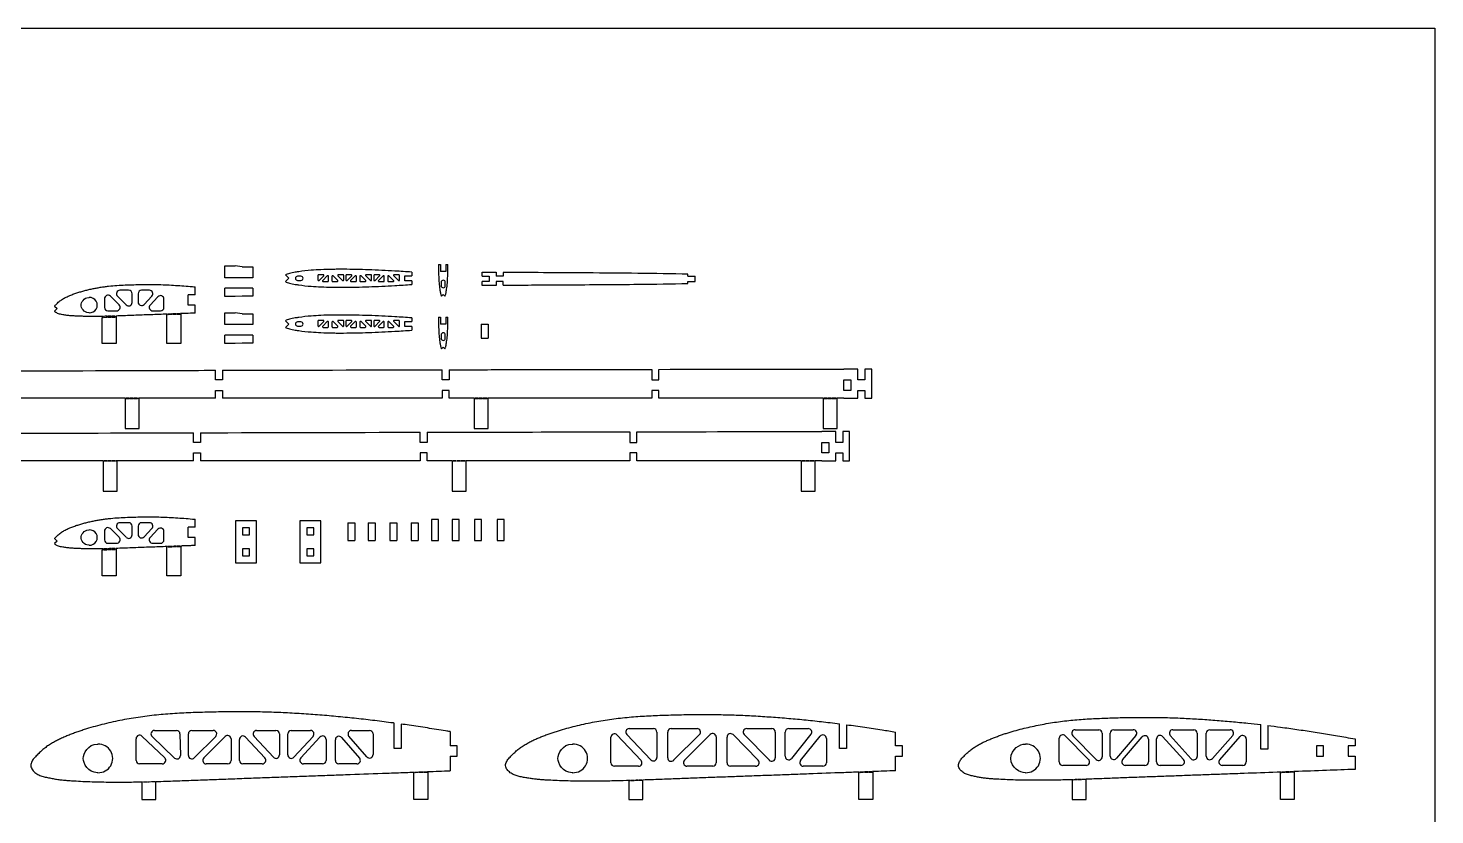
# Model space of a CAD drawing. Header units: millimetres. Extents: x -444 to 897, y -742 to 178.
# Drawn here: x 493.8 to 896.7, y -47.1 to 178.3 of the extents above; entities that cross this region are included whole.
import ezdxf

# ---------------------------------------------------------------- set-up
doc = ezdxf.new("R2010")
doc.units = ezdxf.units.MM

# ---------------------------------------------------------------- blocks, each defined once
blk = doc.blocks.new('升降舵前挡板')
at = {"color": 7, "linetype": 'Continuous', "lineweight": 25}
for p, q in [((2, 13.95), (2, 16.19)), ((75, 13.95), (75, 16.47)), ((77, 16.48), (77, 13.95)), ((147, 13.95), (147, 16.69)), ((149, 16.7), (149, 13.95)), ((212, 13.95), (212, 16.84)), ((214, 16.85), (214, 13.95)), ((272, 16.96), (272, 13.95)), ((274, 13.95), (274, 16.96)), ((331, 17.05), (327, 17.05)), ((331, 13.95), (331, 17.05)), ((335, 17.05), (333, 17.05)), ((333, 17.05), (333, 13.95)), ((335, 8.66), (335, 17.05)), ((0, 13.95), (2, 13.95)), ((0, 13.95), (0, 10.95)), ((77, 13.95), (75, 13.95)), ((149, 13.95), (147, 13.95)), ((214, 13.95), (212, 13.95)), ((272, 13.95), (274, 13.95)), ((327, 13.95), (329, 13.95)), ((327, 10.95), (327, 13.95)), ((329, 13.95), (329, 10.95)), ((333, 13.95), (331, 13.95)), ((2, 10.95), (0, 10.95)), ((2, 8.66), (2, 10.95)), ((21.12, 8.66), (21.12, 0)), ((21.32, 8.56), (21.32, 8.66)), ((22.32, 8.56), (21.32, 8.56)), ((22.32, 8.66), (22.32, 8.56)), ((22.52, 8.56), (22.52, 8.66)), ((23.52, 8.56), (22.52, 8.56)), ((23.52, 8.66), (23.52, 8.56)), ((23.72, 8.56), (23.72, 8.66)), ((24.72, 8.56), (23.72, 8.56)), ((24.72, 8.66), (24.72, 8.56)), ((24.92, 8.56), (24.92, 8.66)), ((25.12, 8.56), (24.92, 8.56)), ((25.12, 0), (25.12, 8.56)), ((75, 8.66), (75, 10.95)), ((75, 10.95), (77, 10.95)), ((77, 10.95), (77, 8.66)), ((121.12, 8.66), (121.12, 0)), ((121.32, 8.56), (121.32, 8.66)), ((122.32, 8.56), (121.32, 8.56)), ((122.32, 8.66), (122.32, 8.56)), ((122.52, 8.56), (122.52, 8.66)), ((123.52, 8.56), (122.52, 8.56)), ((123.52, 8.66), (123.52, 8.56)), ((123.72, 8.56), (123.72, 8.66)), ((124.72, 8.56), (123.72, 8.56)), ((124.72, 8.66), (124.72, 8.56)), ((124.92, 8.56), (124.92, 8.66)), ((125.12, 8.56), (124.92, 8.56)), ((125.12, 0), (125.12, 8.56)), ((147, 8.66), (147, 10.95)), ((147, 10.95), (149, 10.95)), ((149, 10.95), (149, 8.66)), ((212, 10.95), (212, 8.66)), ((214, 10.95), (212, 10.95)), ((214, 8.66), (214, 10.95)), ((221.12, 8.66), (221.12, 0)), ((221.32, 8.56), (221.32, 8.66)), ((222.32, 8.56), (221.32, 8.56)), ((222.32, 8.66), (222.32, 8.56)), ((222.52, 8.56), (222.52, 8.66)), ((223.52, 8.56), (222.52, 8.56)), ((223.52, 8.66), (223.52, 8.56)), ((223.72, 8.56), (223.72, 8.66)), ((224.72, 8.56), (223.72, 8.56)), ((224.72, 8.66), (224.72, 8.56)), ((224.92, 8.56), (224.92, 8.66)), ((225.12, 8.56), (224.92, 8.56)), ((225.12, 0), (225.12, 8.56)), ((272, 10.95), (272, 8.66)), ((274, 10.95), (272, 10.95)), ((274, 8.66), (274, 10.95)), ((321.12, 8.66), (321.12, 0)), ((321.32, 8.56), (321.32, 8.66)), ((322.32, 8.56), (321.32, 8.56)), ((322.32, 8.66), (322.32, 8.56)), ((322.52, 8.56), (322.52, 8.66)), ((323.52, 8.56), (322.52, 8.56)), ((323.52, 8.66), (323.52, 8.56)), ((323.72, 8.56), (323.72, 8.66)), ((324.72, 8.56), (323.72, 8.56)), ((324.72, 8.66), (324.72, 8.56)), ((324.92, 8.56), (324.92, 8.66)), ((325.12, 8.56), (324.92, 8.56)), ((325.12, 0), (325.12, 8.56)), ((329, 10.95), (327, 10.95)), ((327, 8.66), (331, 8.66)), ((331, 8.66), (331, 10.95)), ((331, 10.95), (333, 10.95)), ((333, 10.95), (333, 8.66)), ((333, 8.66), (335, 8.66)), ((21.12, 0), (25.12, 0)), ((121.12, 0), (125.12, 0)), ((221.12, 0), (225.12, 0)), ((321.12, 0), (325.12, 0))]:
    blk.add_line(p, q, dxfattribs=at)
for points, knots in [([(2, 16.19), (10.26, 16.22), (18.53, 16.26), (42.86, 16.36), (58.93, 16.42), (75, 16.47)], [0.00200002, 0.00200002, 0.00200002, 0.00200002, 0.02679485, 0.02679485, 0.07500061, 0.07500061, 0.07500061, 0.07500061]), ([(77, 16.48), (95.99, 16.55), (114.98, 16.6), (138.32, 16.67), (142.66, 16.68), (147, 16.69)], [0.07700062, 0.07700062, 0.07700062, 0.07700062, 0.13397432, 0.13397432, 0.14700094, 0.14700094, 0.14700094, 0.14700094]), ([(214, 16.85), (219.83, 16.86), (239.16, 16.9), (258.49, 16.94), (272, 16.96)], [0.21400114, 0.21400114, 0.21400114, 0.21400114, 0.2314763, 0.27200125, 0.27200125, 0.27200125, 0.27200125])]:
    blk.add_open_spline(points, degree=3, knots=knots, dxfattribs=at)
for points in [[(149, 16.7), (170, 16.75), (191, 16.8), (212, 16.84)], [(274, 16.96), (291.67, 17), (309.33, 17.03), (327, 17.05)], [(21.12, 8.66), (14.75, 8.66), (8.37, 8.66), (2, 8.66)], [(22.32, 8.66), (21.99, 8.66), (21.66, 8.66), (21.32, 8.66)], [(23.52, 8.66), (23.19, 8.66), (22.86, 8.66), (22.52, 8.66)], [(24.72, 8.66), (24.39, 8.66), (24.06, 8.66), (23.72, 8.66)], [(75, 8.66), (58.31, 8.66), (41.62, 8.66), (24.92, 8.66)], [(121.12, 8.66), (106.42, 8.66), (91.71, 8.66), (77, 8.66)], [(122.32, 8.66), (121.99, 8.66), (121.66, 8.66), (121.32, 8.66)], [(123.52, 8.66), (123.19, 8.66), (122.86, 8.66), (122.52, 8.66)], [(124.72, 8.66), (124.39, 8.66), (124.06, 8.66), (123.72, 8.66)], [(147, 8.66), (139.64, 8.66), (132.28, 8.66), (124.92, 8.66)], [(212, 8.66), (191, 8.66), (170, 8.66), (149, 8.66)], [(221.12, 8.66), (218.75, 8.66), (216.37, 8.66), (214, 8.66)], [(222.32, 8.66), (221.99, 8.66), (221.66, 8.66), (221.32, 8.66)], [(223.52, 8.66), (223.19, 8.66), (222.86, 8.66), (222.52, 8.66)], [(224.72, 8.66), (224.39, 8.66), (224.06, 8.66), (223.72, 8.66)], [(272, 8.66), (256.31, 8.66), (240.62, 8.66), (224.92, 8.66)], [(321.12, 8.66), (305.42, 8.66), (289.71, 8.66), (274, 8.66)], [(322.32, 8.66), (321.99, 8.66), (321.66, 8.66), (321.32, 8.66)], [(323.52, 8.66), (323.19, 8.66), (322.86, 8.66), (322.52, 8.66)], [(324.72, 8.66), (324.39, 8.66), (324.06, 8.66), (323.72, 8.66)], [(327, 8.66), (326.31, 8.66), (325.62, 8.66), (324.92, 8.66)]]:
    blk.add_open_spline(points, degree=3, dxfattribs=at)
blk = doc.blocks.new('tail_卡扣')
at = {"color": 7, "linetype": 'Continuous', "lineweight": 25}
for p, q in [((0, 5.36), (0, 8.78)), ((0, 8.78), (3, 8.78)), ((5, 8.46), (3, 8.78)), ((5, 8.46), (8, 8.46)), ((8, 8.46), (8, 5.36)), ((8, 5.36), (0, 5.36)), ((8, 2.36), (0, 2.36)), ((0, 0), (0, 2.36)), ((3, 0), (0, 0)), ((5, 0.07), (3, 0)), ((8, 0.07), (5, 0.07)), ((8, 2.36), (8, 0.07))]:
    blk.add_line(p, q, dxfattribs=at)
blk = doc.blocks.new('fin_方向舵前挡板_高度为59')
at = {"color": 7, "linetype": 'Continuous', "lineweight": 25}
for p, q in [((0, 3.87), (4, 3.87)), ((0, 2.69), (0, 3.87)), ((0, 2.69), (2, 2.69)), ((2, 1.19), (0, 1.19)), ((0, 0), (0, 1.19)), ((4, 0), (0, 0)), ((2, 2.69), (2, 1.19)), ((4, 3.87), (4, 2.69)), ((6, 2.69), (4, 2.69)), ((4, 1.19), (4, 0)), ((6, 1.19), (4, 1.19)), ((6, 3.75), (6, 2.69)), ((6, 0.13), (6, 1.19)), ((58.97, 2.69), (58.97, 3.27)), ((58.97, 2.69), (61, 2.69)), ((58.97, 0.6), (58.97, 1.19)), ((58.97, 1.19), (61, 1.19)), ((61, 1.19), (61, 2.69))]:
    blk.add_line(p, q, dxfattribs=at)
for points, knots in [([(58.97, 3.27), (58.43, 3.28), (57.89, 3.3), (57.35, 3.31), (52.49, 3.4), (47.62, 3.46), (42.75, 3.51), (37.89, 3.56), (33.02, 3.6), (24.13, 3.66), (20.11, 3.68), (12.73, 3.72), (9.36, 3.73), (6, 3.75)], [0.00202636, 0.00202636, 0.00202636, 0.00202636, 0.00364974, 0.00364974, 0.00364974, 0.01824908, 0.01824908, 0.01824908, 0.03284814, 0.03284814, 0.04491396, 0.04491396, 0.05500364, 0.05500364, 0.05500364, 0.05500364]), ([(6, 0.13), (8.73, 0.14), (11.46, 0.15), (17.58, 0.18), (20.97, 0.2), (27.76, 0.24), (31.15, 0.26), (37.94, 0.31), (41.34, 0.34), (44.73, 0.38), (49.48, 0.43), (54.23, 0.5), (58.97, 0.6)], [0.00200002, 0.00200002, 0.00200002, 0.00200002, 0.01018323, 0.01018323, 0.02036646, 0.02036646, 0.0305497, 0.0305497, 0.04073295, 0.04073295, 0.04073295, 0.05497701, 0.05497701, 0.05497701, 0.05497701])]:
    blk.add_open_spline(points, degree=3, knots=knots, dxfattribs=at)
blk = doc.blocks.new('tail_第六块翼肋')
at = {"color": 7, "linetype": 'Continuous', "lineweight": 25}
for p, q in [((40.27, 13.95), (40.27, 16.19)), ((14.3, 12.79), (14.3, 10.3)), ((18.5, 11.01), (16.01, 13.5)), ((18.04, 13.5), (20.54, 11.01)), ((21.24, 15.21), (18.75, 15.21)), ((22.24, 11.71), (22.24, 14.21)), ((23.95, 14.21), (23.95, 11.83)), ((27.17, 15.21), (24.95, 15.21)), ((25.68, 11.15), (27.9, 13.52)), ((29.62, 13.36), (27.4, 10.98)), ((31.35, 10.3), (31.35, 12.68)), ((40.27, 13.95), (38.27, 13.95)), ((38.27, 10.95), (38.27, 13.95)), ((0.72, 9.95), (0, 9.23)), ((0.02, 10.65), (0.72, 9.95)), ((15.3, 9.3), (17.79, 9.3)), ((28.13, 9.3), (30.35, 9.3)), ((32.18, 8.27), (32.38, 8.28)), ((32.18, 0), (32.18, 8.27)), ((32.38, 8.28), (32.38, 8.37)), ((32.58, 8.38), (32.58, 8.28)), ((32.58, 8.28), (33.58, 8.32)), ((33.58, 8.32), (33.58, 8.42)), ((33.78, 8.43), (33.78, 8.33)), ((33.78, 8.33), (34.78, 8.36)), ((34.78, 8.36), (34.78, 8.46)), ((34.98, 8.47), (34.98, 8.37)), ((34.98, 8.37), (35.98, 8.41)), ((35.98, 8.41), (35.98, 8.51)), ((36.18, 8.51), (36.18, 0)), ((40.27, 10.95), (38.27, 10.95)), ((40.27, 8.66), (40.27, 10.95)), ((13.62, 0), (13.62, 7.44)), ((13.62, 7.44), (13.82, 7.44)), ((13.82, 7.44), (13.82, 7.73)), ((14.02, 7.74), (14.02, 7.45)), ((14.02, 7.45), (15.02, 7.47)), ((15.02, 7.47), (15.02, 7.76)), ((15.22, 7.76), (15.22, 7.48)), ((15.22, 7.48), (16.22, 7.5)), ((16.22, 7.5), (16.22, 7.79)), ((16.42, 7.8), (16.42, 7.51)), ((16.42, 7.51), (17.42, 7.53)), ((17.42, 7.53), (17.42, 7.83)), ((17.62, 7.83), (17.62, 0)), ((17.62, 0), (13.62, 0)), ((36.18, 0), (32.18, 0))]:
    blk.add_line(p, q, dxfattribs=at)
for centre, radius, start, end in [((10.06, 10.95), 2.2, 266.8637, 93.1363), ((15.3, 12.79), 1, 45, 180), ((18.75, 14.21), 1, 90, 225), ((21.24, 14.21), 1, 0, 90), ((24.95, 14.21), 1, 90, 180), ((27.17, 14.21), 1, 316.8745, 90), ((30.35, 12.68), 1, 0, 136.8745), ((15.3, 10.3), 1, 180, 270), ((17.79, 10.3), 1, 270, 45), ((21.24, 11.71), 1, 225, 0), ((24.95, 11.83), 1, 180, 316.8745), ((28.13, 10.3), 1, 136.8745, 270), ((30.35, 10.3), 1, 270, 0)]:
    blk.add_arc(centre, radius, start, end, dxfattribs=at)
for points, knots in [([(0.02, 10.65), (0.03, 10.66), (0.1, 10.75), (0.23, 10.91), (0.44, 11.13), (0.65, 11.34), (0.93, 11.62), (1.3, 11.96), (1.78, 12.33), (2.28, 12.66), (2.8, 12.96), (3.33, 13.24), (3.88, 13.5), (4.43, 13.73), (4.99, 13.95), (5.55, 14.16), (6.31, 14.42), (7.26, 14.73), (8.41, 15.06), (9.58, 15.35), (10.75, 15.62), (11.93, 15.85), (13.11, 16.06), (14.3, 16.24), (15.89, 16.43), (17.88, 16.61), (20.28, 16.74), (22.68, 16.82), (25.09, 16.87), (27.49, 16.88), (29.89, 16.85), (32.29, 16.76), (34.69, 16.63), (37.09, 16.47), (38.95, 16.31), (40.01, 16.21), (40.27, 16.19)], [0.5008844, 0.5008844, 0.5008844, 0.5008844, 0.5011025, 0.5030513, 0.5050001, 0.5069489, 0.5088978, 0.5127954, 0.516693, 0.5205907, 0.5244883, 0.5283859, 0.5322836, 0.5361812, 0.5400788, 0.5439765, 0.5478741, 0.5556694, 0.5634647, 0.5712599, 0.5790552, 0.5868505, 0.5946458, 0.602441, 0.6102363, 0.6258269, 0.6414174, 0.657008, 0.6725985, 0.6881891, 0.7037796, 0.7193701, 0.7349607, 0.7505512, 0.7661418, 0.7712792, 0.7712792, 0.7712792, 0.7712792]), ([(9.82, 8.75), (8.36, 8.75), (7.62, 10.22), (7.62, 11.68), (8.36, 13.15), (9.82, 13.15)], [0, 0, 0, 0, 0.5, 0.5, 1, 1, 1, 1]), ([(13.82, 7.73), (13.39, 7.72), (12.56, 7.71), (11.32, 7.7), (10.12, 7.71), (8.92, 7.72), (7.72, 7.75), (6.52, 7.8), (5.32, 7.86), (4.32, 7.93), (3.52, 8.02), (2.93, 8.1), (2.34, 8.21), (1.75, 8.33), (1.16, 8.46), (0.7, 8.65), (0.36, 8.88), (0.16, 9.05), (0.04, 9.17), (0, 9.23)], [0.39911262, 0.39911262, 0.39911262, 0.39911262, 0.4075592, 0.41535447, 0.42314974, 0.43094502, 0.43874029, 0.44653556, 0.45433084, 0.46212611, 0.46602375, 0.46992139, 0.47381902, 0.47771666, 0.4816143, 0.48551193, 0.48746075, 0.48940957, 0.49073909, 0.49073909, 0.49073909, 0.49073909]), ([(32.38, 8.37), (32.16, 8.37), (31.15, 8.33), (28.53, 8.23), (25.33, 8.12), (22.13, 8), (19.83, 7.91), (18.32, 7.86), (17.62, 7.83)], [0.27862663, 0.27862663, 0.27862663, 0.27862663, 0.28283482, 0.29842536, 0.32960646, 0.34519701, 0.36078755, 0.37445048, 0.37445048, 0.37445048, 0.37445048]), ([(40.27, 8.66), (39.82, 8.65), (38.58, 8.6), (37.21, 8.55), (36.29, 8.52), (36.18, 8.51)], [0.22737864, 0.22737864, 0.22737864, 0.22737864, 0.23606317, 0.25165372, 0.25396505, 0.25396505, 0.25396505, 0.25396505])]:
    blk.add_open_spline(points, degree=3, knots=knots, dxfattribs=at)
for points in [[(9.82, 13.15), (9.86, 13.15), (9.9, 13.15), (9.94, 13.15)], [(9.94, 8.75), (9.9, 8.75), (9.86, 8.75), (9.82, 8.75)], [(33.58, 8.42), (33.24, 8.41), (32.91, 8.39), (32.58, 8.38)], [(34.78, 8.46), (34.44, 8.45), (34.11, 8.44), (33.78, 8.43)], [(35.98, 8.51), (35.64, 8.49), (35.31, 8.48), (34.98, 8.47)], [(15.02, 7.76), (14.69, 7.75), (14.36, 7.74), (14.02, 7.74)], [(16.22, 7.79), (15.89, 7.78), (15.56, 7.77), (15.22, 7.76)], [(17.42, 7.83), (17.09, 7.82), (16.76, 7.8), (16.42, 7.8)]]:
    blk.add_open_spline(points, degree=3, dxfattribs=at)
blk = doc.blocks.new('fin_第二翼肋_高度为59')
at = {"color": 7, "linetype": 'Continuous', "lineweight": 25}
for p, q in [((0, 9.07), (0.58, 9.07)), ((0.58, 9.07), (0.58, 7.07)), ((2.08, 9.07), (2.66, 9.07)), ((2.08, 9.07), (2.08, 7.07)), ((2.08, 7.07), (0.58, 7.07)), ((0.73, 3.97), (0.73, 3)), ((0.83, 0), (1.33, 0.5)), ((1.33, 0.5), (1.83, 0)), ((1.93, 3), (1.93, 3.97))]:
    blk.add_line(p, q, dxfattribs=at)
for centre, start, end in [((1.33, 3.97), 0, 180), ((1.33, 3), 180, 0)]:
    blk.add_arc(centre, 0.6, start, end, dxfattribs=at)
for points, knots in [([(0, 9.07), (0, 8.92), (0, 8.47), (0, 7.73), (0.01, 6.62), (0.05, 5.31), (0.15, 3.67), (0.28, 2.4), (0.43, 1.47), (0.52, 1.01), (0.61, 0.61), (0.71, 0.28), (0.79, 0.08), (0.83, 0)], [0.3346578, 0.3346578, 0.3346578, 0.3346578, 0.3424369, 0.35716, 0.37142, 0.3983012, 0.4226409, 0.4535558, 0.4622064, 0.4699758, 0.4768369, 0.4828001, 0.4873466, 0.4873466, 0.4873466, 0.4873466]), ([(1.83, 0), (1.87, 0.08), (1.95, 0.28), (2.05, 0.61), (2.14, 1.01), (2.23, 1.47), (2.38, 2.4), (2.52, 3.67), (2.61, 5.31), (2.65, 6.62), (2.67, 7.73), (2.67, 8.47), (2.67, 8.92), (2.66, 9.07)], [0.5126534, 0.5126534, 0.5126534, 0.5126534, 0.5171999, 0.5231631, 0.5300242, 0.5377936, 0.5464442, 0.5773591, 0.6016988, 0.62858, 0.64284, 0.6575631, 0.6653422, 0.6653422, 0.6653422, 0.6653422])]:
    blk.add_open_spline(points, degree=3, knots=knots, dxfattribs=at)
blk = doc.blocks.new('fin__第一翼肋_高度为59')
at = {"color": 7, "linetype": 'Continuous', "lineweight": 25}
for p, q in [((0.79, 36.19), (1.82, 36.19)), ((1.53, 32.48), (1.53, 31.16)), ((3.05, 32.68), (1.73, 32.68)), ((1.82, 34.19), (1.82, 36.19)), ((3.32, 34.19), (1.82, 34.19)), ((1.87, 31.02), (3.19, 32.34)), ((3.32, 36.19), (4.35, 36.19)), ((3.32, 36.19), (3.32, 34.19)), ((3.19, 30.98), (1.87, 29.66)), ((2.02, 29.32), (3.33, 29.32)), ((3.33, 28.32), (2.02, 28.32)), ((3.53, 29.52), (3.53, 30.84)), ((1.53, 26.84), (1.53, 25.52)), ((1.53, 24.48), (1.53, 23.16)), ((1.73, 25.32), (3.05, 25.32)), ((3.05, 24.68), (1.73, 24.68)), ((1.87, 27.98), (3.19, 26.66)), ((3.19, 25.66), (1.87, 26.98)), ((1.87, 23.02), (3.19, 24.34)), ((3.53, 26.8), (3.53, 28.12)), ((3.19, 22.98), (1.87, 21.66)), ((2.02, 21.32), (3.33, 21.32)), ((3.33, 20.32), (2.02, 20.32)), ((3.53, 21.52), (3.53, 22.84)), ((1.53, 18.84), (1.53, 17.52)), ((1.53, 16.48), (1.53, 15.16)), ((1.73, 17.32), (3.05, 17.32)), ((3.05, 16.68), (1.73, 16.68)), ((1.87, 19.98), (3.19, 18.66)), ((3.19, 17.66), (1.87, 18.98)), ((1.87, 15.02), (3.19, 16.34)), ((3.53, 18.8), (3.53, 20.12)), ((3.19, 14.98), (1.87, 13.66)), ((2.02, 13.32), (3.33, 13.32)), ((3.33, 12.32), (2.02, 12.32)), ((3.53, 13.52), (3.53, 14.84)), ((3.53, 10.8), (3.53, 12.12)), ((1.53, 10.84), (1.53, 9.52)), ((1.73, 9.32), (3.05, 9.32)), ((1.87, 11.98), (3.19, 10.66)), ((3.19, 9.66), (1.87, 10.98)), ((1.97, 4.43), (1.97, 3.46)), ((3.17, 3.46), (3.17, 4.43)), ((1.61, 0), (2.57, 0.96)), ((2.57, 0.96), (3.53, 0))]:
    blk.add_line(p, q, dxfattribs=at)
for centre, radius, start, end in [((1.73, 32.48), 0.2, 90, 180), ((3.05, 32.48), 0.2, 315, 90), ((1.73, 31.16), 0.2, 180, 315), ((2.02, 29.52), 0.2, 135, 270), ((2.02, 28.12), 0.2, 90, 225), ((3.33, 30.84), 0.2, 0, 135), ((3.33, 29.52), 0.2, 270, 0), ((3.33, 28.12), 0.2, 0, 90), ((1.73, 26.84), 0.2, 45, 180), ((1.73, 25.52), 0.2, 180, 270), ((1.73, 24.48), 0.2, 90, 180), ((3.05, 25.52), 0.2, 270, 45), ((3.05, 24.48), 0.2, 315, 90), ((3.33, 26.8), 0.2, 225, 0), ((1.73, 23.16), 0.2, 180, 315), ((2.02, 21.52), 0.2, 135, 270), ((2.02, 20.12), 0.2, 90, 225), ((3.33, 22.84), 0.2, 0, 135), ((3.33, 21.52), 0.2, 270, 0), ((3.33, 20.12), 0.2, 0, 90), ((1.73, 18.84), 0.2, 45, 180), ((1.73, 17.52), 0.2, 180, 270), ((1.73, 16.48), 0.2, 90, 180), ((3.05, 17.52), 0.2, 270, 45), ((3.05, 16.48), 0.2, 315, 90), ((3.33, 18.8), 0.2, 225, 0), ((1.73, 15.16), 0.2, 180, 315), ((2.02, 13.52), 0.2, 135, 270), ((2.02, 12.12), 0.2, 90, 225), ((3.33, 14.84), 0.2, 0, 135), ((3.33, 13.52), 0.2, 270, 0), ((3.33, 12.12), 0.2, 0, 90), ((1.73, 10.84), 0.2, 45, 180), ((1.73, 9.52), 0.2, 180, 270), ((3.05, 9.52), 0.2, 270, 45), ((3.33, 10.8), 0.2, 225, 0), ((2.57, 4.43), 0.6, 0, 180), ((2.57, 3.46), 0.6, 180, 0)]:
    blk.add_arc(centre, radius, start, end, dxfattribs=at)
for points, knots in [([(0.79, 36.19), (0.68, 34.57), (0.43, 30.46), (0.11, 23.94), (-0.01, 18.48), (-0.01, 14.96), (0.02, 12.8), (0.09, 10.28), (0.28, 7.11), (0.54, 4.66), (0.83, 2.85), (1, 1.97), (1.18, 1.2), (1.38, 0.55), (1.53, 0.16), (1.61, 0)], [0.1734515, 0.1734515, 0.1734515, 0.1734515, 0.2155728, 0.2801295, 0.3424369, 0.35716, 0.37142, 0.3983012, 0.4226409, 0.4535558, 0.4622064, 0.4699758, 0.4768369, 0.4828001, 0.487531, 0.487531, 0.487531, 0.487531]), ([(3.53, 0), (3.61, 0.16), (3.76, 0.55), (3.96, 1.2), (4.14, 1.97), (4.31, 2.85), (4.6, 4.66), (4.86, 7.11), (5.04, 10.28), (5.12, 12.8), (5.15, 14.96), (5.15, 18.48), (5.03, 23.94), (4.71, 30.46), (4.46, 34.57), (4.35, 36.19)], [0.512469, 0.512469, 0.512469, 0.512469, 0.5171999, 0.5231631, 0.5300242, 0.5377936, 0.5464442, 0.5773591, 0.6016988, 0.62858, 0.64284, 0.6575631, 0.7198705, 0.7844272, 0.8265485, 0.8265485, 0.8265485, 0.8265485])]:
    blk.add_open_spline(points, degree=3, knots=knots, dxfattribs=at)
blk = doc.blocks.new('插座板')
at = {"color": 7, "linetype": 'Continuous', "lineweight": 25}
for p, q in [((0, 12), (0, 0)), ((6, 12), (0, 12)), ((4, 10), (2, 10)), ((2, 10), (2, 8)), ((4, 8), (4, 10)), ((6, 0), (6, 12)), ((2, 8), (4, 8)), ((0, 0), (6, 0)), ((4, 4), (2, 4)), ((2, 4), (2, 2)), ((2, 2), (4, 2)), ((4, 2), (4, 4))]:
    blk.add_line(p, q, dxfattribs=at)
blk = doc.blocks.new('fin_卡扣_高度为59')
at = {"color": 7, "linetype": 'Continuous', "lineweight": 25}
for p, q in [((0, 4), (2, 4)), ((0, 4), (0, 0)), ((0, 0), (2, 0)), ((2, 4), (2, 0))]:
    blk.add_line(p, q, dxfattribs=at)
blk = doc.blocks.new('6mm插座')
at = {"color": 7, "linetype": 'Continuous', "lineweight": 25}
for p, q in [((0, 6), (0, 0)), ((2, 6), (0, 6)), ((2, 0), (2, 6)), ((0, 0), (2, 0))]:
    blk.add_line(p, q, dxfattribs=at)
blk = doc.blocks.new('5mm插座')
at = {"color": 7, "linetype": 'Continuous', "lineweight": 25}
for p, q in [((0, 5), (0, 0)), ((0, 5), (2, 5)), ((2, 5), (2, 0)), ((0, 0), (2, 0))]:
    blk.add_line(p, q, dxfattribs=at)
blk = doc.blocks.new('main_wing_第六块翼肋')
at = {"color": 7, "linetype": 'Continuous', "lineweight": 25}
for p, q in [((86.6, 14.46), (86.6, 21.45)), ((88.6, 21.21), (88.6, 14.46)), ((28.88, 10.75), (28.88, 17.55)), ((30.6, 18.26), (37.3, 11.45)), ((39.47, 11.49), (32.76, 18.29)), ((33.47, 19.99), (40.18, 19.99)), ((41.18, 18.99), (41.18, 12.19)), ((43.47, 12.45), (43.47, 18.99)), ((44.47, 19.99), (50.09, 19.99)), ((50.84, 18.34), (45.23, 11.8)), ((47.04, 11.4), (52.65, 17.94)), ((54.41, 17.29), (54.41, 10.75)), ((56.75, 10.75), (56.75, 17.38)), ((58.49, 18.05), (64.46, 11.42)), ((66.65, 11.69), (60.68, 18.32)), ((61.43, 19.99), (67.39, 19.99)), ((68.39, 18.99), (68.39, 12.36)), ((70.98, 12.39), (70.98, 18.99)), ((71.98, 19.99), (77.81, 19.99)), ((78.56, 18.33), (72.73, 11.73)), ((74.84, 11.41), (80.67, 18.01)), ((82.42, 17.35), (82.42, 10.75)), ((113.6, 17.36), (113.6, 15.42)), ((88.6, 14.46), (86.6, 14.46)), ((102.6, 15.42), (102.6, 12.42)), ((104.6, 15.42), (102.6, 15.42)), ((102.6, 12.42), (104.6, 12.42)), ((104.6, 12.42), (104.6, 15.42)), ((113.6, 15.42), (111.6, 15.42)), ((111.6, 15.42), (111.6, 12.42)), ((111.6, 12.42), (113.6, 12.42)), ((113.6, 12.42), (113.6, 8.63)), ((36.59, 9.75), (29.88, 9.75)), ((53.41, 9.75), (47.8, 9.75)), ((63.72, 9.75), (57.75, 9.75)), ((81.42, 9.75), (75.59, 9.75)), ((32.77, 5.58), (32.56, 5.57)), ((32.56, 5.57), (32.56, 0)), ((32.77, 5.68), (32.77, 5.58)), ((32.97, 5.58), (32.97, 5.68)), ((33.97, 5.61), (32.97, 5.58)), ((33.97, 5.71), (33.97, 5.61)), ((34.17, 5.62), (34.17, 5.72)), ((35.16, 5.65), (34.17, 5.62)), ((35.16, 5.75), (35.16, 5.65)), ((35.36, 5.66), (35.36, 5.76)), ((36.36, 5.69), (35.36, 5.66)), ((36.36, 5.79), (36.36, 5.69)), ((36.56, 0), (36.56, 5.8)), ((92.22, 0), (92.22, 7.75)), ((92.22, 7.75), (92.43, 7.75)), ((92.43, 7.75), (92.43, 7.86)), ((92.63, 7.86), (92.63, 7.76)), ((92.63, 7.76), (93.63, 7.8)), ((93.63, 7.8), (93.63, 7.9)), ((93.82, 7.91), (93.82, 7.81)), ((93.82, 7.81), (94.82, 7.84)), ((94.82, 7.84), (94.82, 7.94)), ((95.02, 7.95), (95.02, 7.85)), ((95.02, 7.85), (96.02, 7.89)), ((96.02, 7.89), (96.02, 7.99)), ((96.22, 7.99), (96.22, 0)), ((32.56, 0), (36.56, 0)), ((96.22, 0), (92.22, 0))]:
    blk.add_line(p, q, dxfattribs=at)
for centre, radius, start, end in [((29.88, 17.55), 1, 44.6049, 180), ((33.47, 18.99), 1, 90, 224.6049), ((40.18, 18.99), 1, 0, 90), ((44.47, 18.99), 1, 90, 180), ((50.09, 18.99), 1, 319.3556, 90), ((53.41, 17.29), 1, 0, 139.3556), ((57.75, 17.38), 1, 41.9728, 180), ((61.43, 18.99), 1, 90, 221.9728), ((67.39, 18.99), 1, 360, 90), ((71.98, 18.99), 1, 90, 180), ((77.81, 18.99), 1, 318.5375, 90), ((81.42, 17.35), 1, 360, 138.5375), ((19.36, 11.78), 4.1, 268.1337, 91.8663), ((40.18, 12.19), 1, 224.6049, 0), ((44.47, 12.45), 1, 180, 319.3556), ((67.39, 12.36), 1, 221.9728, 0), ((71.98, 12.39), 1, 180, 318.5375), ((29.88, 10.75), 1, 180, 270), ((36.59, 10.75), 1, 270, 44.6049), ((47.8, 10.75), 1, 139.3556, 270), ((53.41, 10.75), 1, 270, 0), ((57.75, 10.75), 1, 180, 270), ((63.72, 10.75), 1, 270, 41.9728), ((75.59, 10.75), 1, 138.5375, 270), ((81.42, 10.75), 1, 270, 0)]:
    blk.add_arc(centre, radius, start, end, dxfattribs=at)
for points, knots in [([(32.77, 5.68), (31.81, 5.65), (30.06, 5.6), (27.53, 5.55), (25.17, 5.52), (22.81, 5.5), (20.44, 5.51), (18.08, 5.54), (15.72, 5.6), (13.36, 5.69), (11.39, 5.79), (9.82, 5.89), (8.64, 5.99), (7.47, 6.11), (6.49, 6.26), (5.72, 6.39), (5.14, 6.5), (4.56, 6.62), (3.78, 6.77), (2.83, 6.99), (1.91, 7.37), (1.25, 7.81), (0.8, 8.19), (0.41, 8.63), (0.1, 9.14), (-0.04, 9.72), (0.04, 10.32), (0.29, 10.86), (0.62, 11.35), (0.99, 11.81), (1.39, 12.24), (1.81, 12.66), (2.23, 13.07), (2.66, 13.48), (3.11, 13.87), (3.57, 14.24), (4.2, 14.71), (5.02, 15.26), (6.04, 15.85), (7.09, 16.39), (8.16, 16.89), (9.25, 17.36), (10.35, 17.79), (11.45, 18.2), (12.57, 18.59), (13.69, 18.96), (15.19, 19.43), (17.09, 19.97), (19.38, 20.55), (21.68, 21.07), (24, 21.53), (26.33, 21.94), (28.67, 22.29), (31.01, 22.58), (33.36, 22.81), (36.5, 23.06), (40.44, 23.27), (45.16, 23.43), (49.88, 23.53), (54.61, 23.55), (59.33, 23.48), (64.06, 23.32), (68.77, 23.07), (73.49, 22.74), (78.2, 22.34), (82.57, 21.91), (85.37, 21.6), (86.6, 21.45)], [0.3824243, 0.3824243, 0.3824243, 0.3824243, 0.3919075, 0.3997036, 0.4074996, 0.4152957, 0.4230917, 0.4308878, 0.4386839, 0.4464799, 0.454276, 0.458174, 0.462072, 0.4659701, 0.4698681, 0.4718171, 0.4737661, 0.4757151, 0.4776641, 0.4815622, 0.4854602, 0.4874092, 0.4893582, 0.4913072, 0.4932563, 0.4952053, 0.4971543, 0.4991033, 0.5010523, 0.5030013, 0.5049503, 0.5068994, 0.5088484, 0.5107974, 0.5127464, 0.5146954, 0.5166444, 0.5205425, 0.5244405, 0.5283385, 0.5322365, 0.5361346, 0.5400326, 0.5439306, 0.5478287, 0.5517267, 0.5556247, 0.5634208, 0.5712168, 0.5790129, 0.5868089, 0.594605, 0.6024011, 0.6101971, 0.6179932, 0.6257892, 0.6413814, 0.6569735, 0.6725656, 0.6881577, 0.7037498, 0.7193419, 0.734934, 0.7505262, 0.7661183, 0.7817104, 0.7939881, 0.7939881, 0.7939881, 0.7939881]), ([(88.6, 21.21), (89.83, 21.06), (92.62, 20.7), (96.96, 20.09), (101.64, 19.39), (106.3, 18.63), (110.29, 17.95), (112.72, 17.52), (113.6, 17.36)], [0.80063476, 0.80063476, 0.80063476, 0.80063476, 0.81289462, 0.82848673, 0.84407885, 0.85967096, 0.87526308, 0.88411152, 0.88411152, 0.88411152, 0.88411152]), ([(19.09, 7.68), (17.72, 7.68), (14.99, 9.04), (14.99, 14.51), (17.72, 15.88), (19.09, 15.88)], [0, 0, 0, 0, 0.5, 0.5, 1, 1, 1, 1]), ([(113.6, 8.63), (110.88, 8.53), (105.09, 8.32), (99.3, 8.11), (96.22, 7.99)], [0.11553163, 0.11553163, 0.11553163, 0.11553163, 0.14243367, 0.17289776, 0.17289776, 0.17289776, 0.17289776]), ([(92.43, 7.86), (92.04, 7.84), (88.52, 7.71), (83.41, 7.52), (77.12, 7.29), (72.39, 7.12), (67.67, 6.95), (62.95, 6.77), (58.23, 6.6), (53.51, 6.43), (48.78, 6.26), (44.85, 6.11), (41.7, 5.99), (39.34, 5.9), (37.63, 5.84), (36.7, 5.8), (36.56, 5.8)], [0.1854364, 0.1854364, 0.1854364, 0.1854364, 0.18921, 0.2203942, 0.2359864, 0.2515785, 0.2671706, 0.2827627, 0.2983548, 0.3139469, 0.329539, 0.3451312, 0.3529272, 0.3607233, 0.3685193, 0.3698971, 0.3698971, 0.3698971, 0.3698971])]:
    blk.add_open_spline(points, degree=3, knots=knots, dxfattribs=at)
for points in [[(19.09, 15.88), (19.13, 15.88), (19.18, 15.88), (19.22, 15.87)], [(19.22, 7.68), (19.18, 7.68), (19.13, 7.68), (19.09, 7.68)], [(33.97, 5.71), (33.63, 5.7), (33.3, 5.69), (32.97, 5.68)], [(35.16, 5.75), (34.83, 5.74), (34.5, 5.73), (34.17, 5.72)], [(36.36, 5.79), (36.03, 5.78), (35.7, 5.77), (35.36, 5.76)], [(93.63, 7.9), (93.29, 7.89), (92.96, 7.87), (92.63, 7.86)], [(94.82, 7.94), (94.49, 7.93), (94.16, 7.92), (93.82, 7.91)], [(96.02, 7.99), (95.69, 7.98), (95.36, 7.96), (95.02, 7.95)]]:
    blk.add_open_spline(points, degree=3, dxfattribs=at)
blk = doc.blocks.new('main_wing_第四块翼肋')
at = {"color": 7, "linetype": 'Continuous', "lineweight": 25}
for p, q in [((104.06, 14.66), (104.06, 21.89)), ((106.06, 21.61), (106.06, 14.66)), ((30.12, 11.22), (30.12, 17.43)), ((31.81, 18.15), (38.32, 11.95)), ((41.14, 11.89), (34.69, 18.04)), ((35.38, 19.77), (41.69, 19.77)), ((42.68, 18.79), (42.83, 12.64)), ((45.09, 12.64), (45.09, 18.77)), ((46.09, 19.77), (52.22, 19.77)), ((52.93, 18.06), (46.8, 11.93)), ((49.51, 11.93), (55.64, 18.06)), ((57.35, 17.35), (57.35, 11.22)), ((59.72, 11.22), (59.72, 17.22)), ((61.46, 17.89), (67, 11.9)), ((69.47, 12.1), (63.92, 18.09)), ((64.66, 19.77), (70.2, 19.77)), ((71.2, 18.77), (71.2, 12.78)), ((73.59, 12.79), (73.59, 18.77)), ((74.59, 19.77), (80.08, 19.77)), ((80.81, 18.09), (75.32, 12.11)), ((77.31, 11.9), (82.8, 17.88)), ((84.54, 17.2), (84.54, 11.22)), ((87.21, 11.22), (87.21, 17.11)), ((88.96, 17.77), (94.12, 11.88)), ((96.24, 12.22), (91.08, 18.11)), ((91.83, 19.77), (96.99, 19.77)), ((97.99, 18.77), (97.99, 12.88)), ((120.06, 19.44), (120.06, 15.42)), ((106.06, 14.66), (104.06, 14.66)), ((122.06, 15.42), (120.06, 15.42)), ((120.06, 12.42), (122.06, 12.42)), ((120.06, 12.42), (120.06, 8.23)), ((122.06, 12.42), (122.06, 15.42)), ((37.62, 10.22), (31.12, 10.22)), ((56.35, 10.22), (50.22, 10.22)), ((66.27, 10.22), (60.72, 10.22)), ((83.54, 10.22), (78.05, 10.22)), ((93.37, 10.22), (88.21, 10.22)), ((31.8, 4.96), (31.8, 0)), ((32, 4.96), (31.8, 4.96)), ((32, 5.06), (32, 4.96)), ((32.2, 4.97), (32.2, 5.07)), ((33.2, 4.99), (32.2, 4.97)), ((33.2, 5.09), (33.2, 4.99)), ((33.4, 4.99), (33.4, 5.09)), ((34.4, 5.02), (33.4, 4.99)), ((34.4, 5.12), (34.4, 5.02)), ((34.6, 5.02), (34.6, 5.12)), ((35.6, 5.05), (34.6, 5.02)), ((35.6, 5.15), (35.6, 5.05)), ((35.8, 0), (35.8, 5.16)), ((109.66, 7.74), (109.86, 7.75)), ((109.66, 0), (109.66, 7.74)), ((109.86, 7.75), (109.86, 7.85)), ((110.06, 7.86), (110.06, 7.76)), ((110.06, 7.76), (111.06, 7.8)), ((111.06, 7.8), (111.06, 7.9)), ((111.26, 7.91), (111.26, 7.8)), ((111.26, 7.8), (112.26, 7.84)), ((112.26, 7.84), (112.26, 7.94)), ((112.46, 7.95), (112.46, 7.85)), ((112.46, 7.85), (113.46, 7.88)), ((113.46, 7.88), (113.46, 7.99)), ((113.66, 7.99), (113.66, 0)), ((31.8, 0), (35.8, 0)), ((113.66, 0), (109.66, 0))]:
    blk.add_line(p, q, dxfattribs=at)
for centre, radius, start, end in [((31.12, 17.43), 1, 46.3254, 180), ((35.38, 18.77), 1, 90, 226.3254), ((41.69, 18.77), 1, 1.3254, 90), ((46.09, 18.77), 1, 90, 180), ((52.22, 18.77), 1, 315, 90), ((56.35, 17.35), 1, 360, 135), ((60.72, 17.22), 1, 42.7819, 180), ((64.66, 18.77), 1, 90, 222.7819), ((70.2, 18.77), 1, 360, 90), ((74.59, 18.77), 1, 90, 180), ((80.08, 18.77), 1, 317.4296, 90), ((83.54, 17.2), 1, 360, 137.4296), ((88.21, 17.11), 1, 41.2242, 180), ((91.83, 18.77), 1, 90, 221.2242), ((96.99, 18.77), 1, 360, 90), ((19.33, 11.78), 4.1, 268.1337, 91.8663), ((41.83, 12.61), 1, 226.3254, 1.3254), ((46.09, 12.64), 1, 180, 315), ((70.2, 12.78), 1, 222.7819, 0), ((74.59, 12.79), 1, 180, 317.4296), ((96.99, 12.88), 1, 221.2242, 0), ((31.12, 11.22), 1, 180, 270), ((37.62, 11.22), 1, 270, 46.3254), ((50.22, 11.22), 1, 135, 270), ((56.35, 11.22), 1, 270, 0), ((60.72, 11.22), 1, 180, 270), ((66.27, 11.22), 1, 270, 42.7819), ((78.05, 11.22), 1, 137.4296, 270), ((83.54, 11.22), 1, 270, 0), ((88.21, 11.22), 1, 180, 270), ((93.37, 11.22), 1, 270, 41.2242)]:
    blk.add_arc(centre, radius, start, end, dxfattribs=at)
for points, knots in [([(104.06, 21.89), (103.74, 21.93), (101.68, 22.21), (97.88, 22.69), (92.63, 23.28), (87.37, 23.8), (82.11, 24.25), (76.84, 24.62), (71.56, 24.9), (66.29, 25.08), (61, 25.16), (55.72, 25.13), (50.44, 25.02), (45.16, 24.85), (40.77, 24.61), (37.26, 24.33), (34.63, 24.07), (32.01, 23.74), (29.4, 23.35), (26.8, 22.9), (24.21, 22.38), (21.63, 21.8), (19.07, 21.15), (16.95, 20.55), (15.27, 20.03), (14.02, 19.61), (12.77, 19.17), (11.53, 18.72), (10.3, 18.23), (9.09, 17.71), (7.89, 17.15), (6.72, 16.55), (5.58, 15.89), (4.66, 15.28), (3.96, 14.75), (3.44, 14.33), (2.95, 13.9), (2.46, 13.45), (1.99, 12.98), (1.53, 12.51), (1.08, 12.03), (0.66, 11.52), (0.29, 10.97), (0.02, 10.37), (-0.08, 9.7), (0.08, 9.05), (0.42, 8.48), (0.86, 7.98), (1.37, 7.56), (2.1, 7.07), (3.13, 6.65), (4.2, 6.4), (5.06, 6.23), (5.71, 6.1), (6.36, 5.97), (7.23, 5.82), (8.31, 5.67), (9.63, 5.52), (10.94, 5.42), (12.7, 5.31), (14.9, 5.2), (17.54, 5.09), (20.18, 5.02), (22.82, 4.99), (25.46, 4.98), (28.1, 5), (30.28, 5.03), (31.58, 5.05), (32, 5.06)], [0.184294, 0.184294, 0.184294, 0.184294, 0.1871054, 0.2026975, 0.2182896, 0.2338817, 0.2494738, 0.265066, 0.2806581, 0.2962502, 0.3118423, 0.3274344, 0.3430265, 0.3586186, 0.3742108, 0.3820068, 0.3898029, 0.3975989, 0.405395, 0.4131911, 0.4209871, 0.4287832, 0.4365792, 0.4443753, 0.4482733, 0.4521713, 0.4560694, 0.4599674, 0.4638654, 0.4677635, 0.4716615, 0.4755595, 0.4794575, 0.4833556, 0.4853046, 0.4872536, 0.4892026, 0.4911516, 0.4931006, 0.4950497, 0.4969987, 0.4989477, 0.5008967, 0.5028457, 0.5047947, 0.5067437, 0.5086928, 0.5106418, 0.5125908, 0.5145398, 0.5184378, 0.5223359, 0.5242849, 0.5262339, 0.5281829, 0.5301319, 0.5340299, 0.537928, 0.541826, 0.545724, 0.5535201, 0.5613161, 0.5691122, 0.5769083, 0.5847043, 0.5925004, 0.6002964, 0.6040145, 0.6040145, 0.6040145, 0.6040145]), ([(120.06, 19.44), (119.63, 19.51), (117.47, 19.87), (113.57, 20.5), (109.32, 21.14), (106.82, 21.5), (106.06, 21.61)], [0.13650694, 0.13650694, 0.13650694, 0.13650694, 0.14032904, 0.15592115, 0.17151327, 0.17833346, 0.17833346, 0.17833346, 0.17833346]), ([(19.06, 7.68), (16.33, 7.68), (14.96, 10.41), (14.96, 13.14), (16.33, 15.88), (19.06, 15.88)], [0, 0, 0, 0, 0.5, 0.5, 1, 1, 1, 1]), ([(35.8, 5.16), (36.75, 5.18), (38.59, 5.24), (41.3, 5.33), (43.94, 5.43), (46.58, 5.53), (50.1, 5.66), (54.49, 5.82), (59.77, 6.02), (65.05, 6.21), (70.33, 6.4), (75.61, 6.6), (80.88, 6.79), (86.16, 6.98), (93.2, 7.24), (100.24, 7.5), (106.38, 7.73), (109, 7.82), (109.86, 7.85)], [0.6152326, 0.6152326, 0.6152326, 0.6152326, 0.6236846, 0.6314807, 0.6392767, 0.6470728, 0.6548688, 0.670461, 0.6860531, 0.7016452, 0.7172373, 0.7328294, 0.7484215, 0.7640136, 0.7796058, 0.81079, 0.8263821, 0.834033, 0.834033, 0.834033, 0.834033])]:
    blk.add_open_spline(points, degree=3, knots=knots, dxfattribs=at)
for points in [[(19.06, 15.88), (19.1, 15.88), (19.15, 15.88), (19.19, 15.87)], [(113.66, 7.99), (115.79, 8.07), (117.93, 8.15), (120.06, 8.23)], [(19.19, 7.68), (19.15, 7.68), (19.1, 7.68), (19.06, 7.68)], [(32.2, 5.07), (32.53, 5.07), (32.87, 5.08), (33.2, 5.09)], [(33.4, 5.09), (33.73, 5.1), (34.07, 5.11), (34.4, 5.12)], [(34.6, 5.12), (34.93, 5.13), (35.26, 5.14), (35.6, 5.15)], [(110.06, 7.86), (110.4, 7.87), (110.73, 7.89), (111.06, 7.9)], [(111.26, 7.91), (111.6, 7.92), (111.93, 7.93), (112.26, 7.94)], [(112.46, 7.95), (112.8, 7.96), (113.13, 7.97), (113.46, 7.99)]]:
    blk.add_open_spline(points, degree=3, dxfattribs=at)
blk = doc.blocks.new('main_wing_第五块翼肋')
at = {"color": 7, "linetype": 'Continuous', "lineweight": 25}
for p, q in [((35.42, 20.33), (42.32, 20.33)), ((47.42, 20.33), (54.81, 20.33)), ((69.04, 20.33), (76.24, 20.33)), ((81.08, 20.33), (86.68, 20.33)), ((95.65, 14.57), (95.65, 21.69)), ((97.65, 21.43), (97.65, 14.57)), ((30.14, 10.53), (30.14, 17.82)), ((31.87, 18.51), (38.77, 11.22)), ((41.59, 11.35), (34.69, 18.65)), ((43.32, 19.33), (43.32, 12.04)), ((46.42, 11.95), (46.42, 19.33)), ((55.51, 18.63), (48.12, 11.24)), ((51.22, 11.24), (58.61, 18.63)), ((60.32, 17.92), (60.32, 10.53)), ((63.41, 10.53), (63.41, 17.88)), ((65.13, 18.58), (72.33, 11.23)), ((75.53, 11.28), (68.33, 18.63)), ((77.24, 19.33), (77.24, 11.98)), ((80.08, 12.37), (80.08, 19.33)), ((87.46, 18.71), (81.86, 11.74)), ((84.48, 11.16), (90.09, 18.12)), ((91.87, 17.5), (91.87, 10.53)), ((111.65, 15.42), (111.65, 19.34)), ((97.65, 14.57), (95.65, 14.57)), ((113.65, 15.42), (111.65, 15.42)), ((111.65, 12.42), (113.65, 12.42)), ((111.65, 8.23), (111.65, 12.42)), ((113.65, 12.42), (113.65, 15.42)), ((38.04, 9.53), (31.14, 9.53)), ((59.32, 9.53), (51.93, 9.53)), ((71.61, 9.53), (64.41, 9.53)), ((90.87, 9.53), (85.26, 9.53)), ((35.32, 5.34), (35.32, 0)), ((35.52, 5.34), (35.32, 5.34)), ((35.52, 5.44), (35.52, 5.34)), ((35.72, 5.35), (35.72, 5.45)), ((36.72, 5.38), (35.72, 5.35)), ((36.72, 5.48), (36.72, 5.38)), ((36.92, 5.39), (36.92, 5.49)), ((37.92, 5.42), (36.92, 5.39)), ((37.92, 5.52), (37.92, 5.42)), ((38.12, 5.43), (38.12, 5.53)), ((39.12, 5.46), (38.12, 5.43)), ((39.12, 5.56), (39.12, 5.46)), ((39.32, 0), (39.32, 5.57)), ((101.15, 0), (101.15, 7.74)), ((101.15, 7.74), (101.35, 7.74)), ((101.35, 7.74), (101.35, 7.85)), ((101.55, 7.86), (101.55, 7.75)), ((101.55, 7.75), (102.55, 7.79)), ((102.55, 7.79), (102.55, 7.89)), ((102.75, 7.9), (102.75, 7.8)), ((102.75, 7.8), (103.75, 7.83)), ((103.75, 7.83), (103.75, 7.94)), ((103.95, 7.95), (103.95, 7.84)), ((103.95, 7.84), (104.95, 7.88)), ((104.95, 7.88), (104.95, 7.98)), ((105.15, 7.99), (105.15, 0)), ((35.32, 0), (39.32, 0)), ((105.15, 0), (101.15, 0))]:
    blk.add_line(p, q, dxfattribs=at)
for centre, radius, start, end in [((35.42, 19.33), 1, 90, 223.4306), ((42.32, 19.33), 1, 360, 90), ((47.42, 19.33), 1, 90, 180), ((54.81, 19.33), 1, 315, 90), ((69.04, 19.33), 1, 90, 224.3991), ((76.24, 19.33), 1, 360, 90), ((81.08, 19.33), 1, 90, 180), ((86.68, 19.33), 1, 321.1623, 90), ((31.14, 17.82), 1, 43.4306, 180), ((59.32, 17.92), 1, 0, 135), ((64.41, 17.88), 1, 44.3991, 180), ((90.87, 17.5), 1, 0, 141.1623), ((19.34, 11.78), 4.1, 268.1337, 91.8663), ((81.08, 12.37), 1, 180, 321.1623), ((31.14, 10.53), 1, 180, 270), ((38.04, 10.53), 1, 270, 43.4306), ((42.32, 12.04), 1, 223.4306, 0), ((47.42, 11.95), 1, 180, 315), ((51.93, 10.53), 1, 135, 270), ((59.32, 10.53), 1, 270, 0), ((64.41, 10.53), 1, 180, 270), ((71.61, 10.53), 1, 270, 44.3991), ((76.24, 11.98), 1, 224.3991, 0), ((85.26, 10.53), 1, 141.1623, 270), ((90.87, 10.53), 1, 270, 0)]:
    blk.add_arc(centre, radius, start, end, dxfattribs=at)
for points, knots in [([(35.52, 5.44), (34.25, 5.4), (32.14, 5.34), (29.19, 5.28), (26.68, 5.25), (24.18, 5.23), (21.67, 5.24), (19.16, 5.27), (16.66, 5.33), (14.15, 5.44), (12.07, 5.54), (10.4, 5.64), (9.15, 5.75), (7.9, 5.88), (6.87, 6.03), (6.04, 6.17), (5.43, 6.29), (4.81, 6.41), (3.99, 6.58), (2.98, 6.82), (2, 7.21), (1.31, 7.68), (0.83, 8.08), (0.41, 8.55), (0.09, 9.09), (-0.07, 9.71), (0.02, 10.34), (0.29, 10.92), (0.63, 11.44), (1.03, 11.92), (1.46, 12.38), (1.9, 12.83), (2.35, 13.27), (2.8, 13.7), (3.28, 14.11), (3.76, 14.5), (4.43, 15), (5.3, 15.58), (6.39, 16.21), (7.5, 16.79), (8.64, 17.32), (9.79, 17.81), (10.96, 18.27), (12.13, 18.7), (13.32, 19.12), (14.51, 19.51), (16.1, 20.01), (18.11, 20.59), (20.54, 21.2), (22.99, 21.75), (25.45, 22.24), (27.92, 22.67), (30.4, 23.04), (32.88, 23.35), (35.38, 23.6), (38.71, 23.87), (42.88, 24.09), (47.9, 24.26), (52.91, 24.36), (57.92, 24.38), (62.94, 24.31), (67.95, 24.14), (72.96, 23.87), (77.96, 23.52), (82.95, 23.1), (87.94, 22.61), (92.18, 22.13), (94.75, 21.81), (95.65, 21.69)], [0.380007, 0.380007, 0.380007, 0.380007, 0.3919075, 0.3997036, 0.4074996, 0.4152957, 0.4230917, 0.4308878, 0.4386839, 0.4464799, 0.454276, 0.458174, 0.462072, 0.4659701, 0.4698681, 0.4718171, 0.4737661, 0.4757151, 0.4776641, 0.4815622, 0.4854602, 0.4874092, 0.4893582, 0.4913072, 0.4932563, 0.4952053, 0.4971543, 0.4991033, 0.5010523, 0.5030013, 0.5049503, 0.5068994, 0.5088484, 0.5107974, 0.5127464, 0.5146954, 0.5166444, 0.5205425, 0.5244405, 0.5283385, 0.5322365, 0.5361346, 0.5400326, 0.5439306, 0.5478287, 0.5517267, 0.5556247, 0.5634208, 0.5712168, 0.5790129, 0.5868089, 0.594605, 0.6024011, 0.6101971, 0.6179932, 0.6257892, 0.6413814, 0.6569735, 0.6725656, 0.6881577, 0.7037498, 0.7193419, 0.734934, 0.7505262, 0.7661183, 0.7817104, 0.7973025, 0.8058566, 0.8058566, 0.8058566, 0.8058566]), ([(97.65, 21.43), (99.39, 21.2), (102.79, 20.73), (107.45, 20.02), (110.38, 19.55), (111.65, 19.34)], [0.8121285, 0.8121285, 0.8121285, 0.8121285, 0.82848673, 0.84407885, 0.85614858, 0.85614858, 0.85614858, 0.85614858]), ([(19.07, 7.68), (16.34, 7.68), (14.97, 10.41), (14.97, 13.14), (16.34, 15.88), (19.07, 15.88)], [0, 0, 0, 0, 0.5, 0.5, 1, 1, 1, 1]), ([(101.35, 7.85), (99.85, 7.8), (95, 7.62), (88.49, 7.38), (81.81, 7.13), (76.8, 6.95), (71.79, 6.76), (66.77, 6.58), (61.76, 6.4), (56.75, 6.22), (51.74, 6.03), (47.57, 5.88), (44.23, 5.75), (41.75, 5.65), (40.12, 5.6), (39.32, 5.57)], [0.1751779, 0.1751779, 0.1751779, 0.1751779, 0.18921, 0.2203942, 0.2359864, 0.2515785, 0.2671706, 0.2827627, 0.2983548, 0.3139469, 0.329539, 0.3451312, 0.3529272, 0.3607233, 0.3682013, 0.3682013, 0.3682013, 0.3682013])]:
    blk.add_open_spline(points, degree=3, knots=knots, dxfattribs=at)
for points in [[(19.07, 15.88), (19.11, 15.88), (19.16, 15.88), (19.2, 15.87)], [(111.65, 8.23), (109.49, 8.15), (107.32, 8.07), (105.15, 7.99)], [(19.2, 7.68), (19.16, 7.68), (19.11, 7.68), (19.07, 7.68)], [(36.72, 5.48), (36.39, 5.47), (36.06, 5.46), (35.72, 5.45)], [(37.92, 5.52), (37.59, 5.51), (37.26, 5.5), (36.92, 5.49)], [(39.12, 5.56), (38.79, 5.55), (38.46, 5.54), (38.12, 5.53)], [(102.55, 7.89), (102.21, 7.88), (101.88, 7.87), (101.55, 7.86)], [(103.75, 7.94), (103.41, 7.93), (103.08, 7.91), (102.75, 7.9)], [(104.95, 7.98), (104.61, 7.97), (104.28, 7.96), (103.95, 7.95)]]:
    blk.add_open_spline(points, degree=3, dxfattribs=at)

msp = doc.modelspace()

# ---------------------------------------------------------------- linework, layer by layer
msp.add_lwpolyline([(-23.25, 178.29), (896.75, 178.29), (896.75, -741.71), (-23.25, -741.71)], close=True)

# ---------------------------------------------------------------- block references
at = {"color": 7, "linetype": 'Continuous'}
for name, p in [('tail_卡扣', (550.1, 101.41)), ('fin_第二翼肋_高度为59', (611.33, 101.49)), ('tail_第六块翼肋', (501.31, 87.97)), ('fin_方向舵前挡板_高度为59', (623.81, 104.53)), ('tail_卡扣', (550.1, 87.97)), ('fin_第二翼肋_高度为59', (611.33, 86.42)), ('fin_卡扣_高度为59', (623.5, 89.44)), ('升降舵前挡板', (400.41, 63.56)), ('升降舵前挡板', (394.1, 45.66)), ('tail_第六块翼肋', (501.31, 21.38)), ('插座板', (553.15, 25.07)), ('插座板', (571.59, 25.07)), ('5mm插座', (585.35, 31.51)), ('5mm插座', (591.2, 31.51)), ('5mm插座', (597.35, 31.51)), ('5mm插座', (603.49, 31.51)), ('6mm插座', (609.35, 31.51)), ('6mm插座', (615.2, 31.51)), ('6mm插座', (621.64, 31.51)), ('6mm插座', (628.08, 31.51)), ('main_wing_第四块翼肋', (494.56, -42.73)), ('main_wing_第五块翼肋', (630.56, -42.73)), ('main_wing_第六块翼肋', (760.27, -42.73))]:
    msp.add_blockref(name, p, dxfattribs=at)
at = {"color": 7, "linetype": 'Continuous', "rotation": 270}
for p in [(567.47, 109.18), (567.47, 96.08)]:
    msp.add_blockref('fin__第一翼肋_高度为59', p, dxfattribs=at)

doc.saveas('drawing.dxf')
